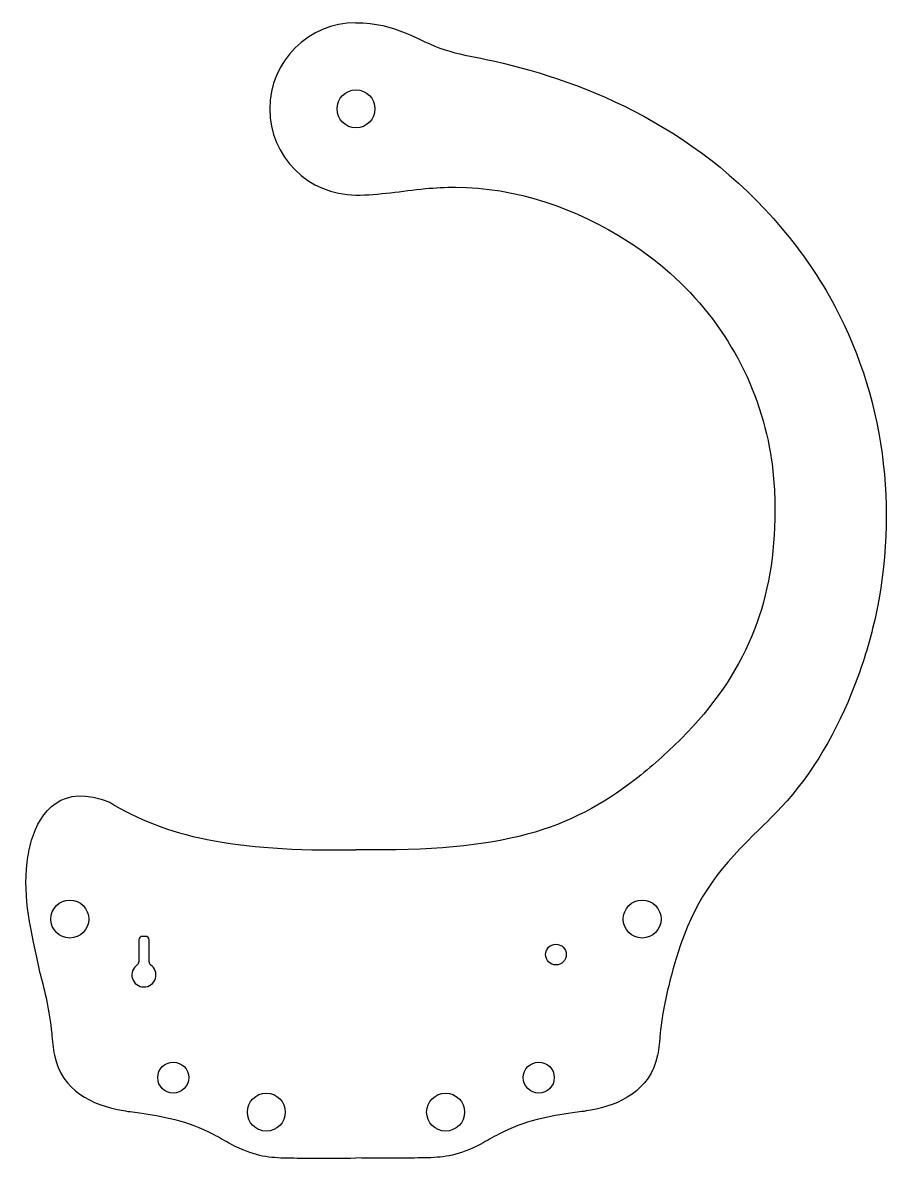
# Model space of a CAD drawing. Header units: inches. Extents: x -9.7 to 15.8, y -18.9 to 14.
import ezdxf

# ---------------------------------------------------------------- set-up
doc = ezdxf.new("R2010")
doc.units = ezdxf.units.IN
doc.header["$MEASUREMENT"] = 0

msp = doc.modelspace()

# ---------------------------------------------------------------- linework, layer by layer
at = {"color": 7, "linetype": 'Continuous', "lineweight": 25}
for p, q in [((-6.1, -12.503), (-6.2, -12.503)), ((-6.3, -12.603), (-6.3, -13.246)), ((-6, -13.246), (-6, -12.603))]:
    msp.add_line(p, q, dxfattribs=at)
for centre, radius in [((0, 11.5), 0.55), ((-8.3, -12), 0.55), ((8.3, -12), 0.55), ((5.8, -13.03), 0.3), ((-5.3, -16.6), 0.45), ((5.3, -16.6), 0.45), ((-2.6, -17.6), 0.55), ((2.6, -17.6), 0.55)]:
    msp.add_circle(centre, radius, dxfattribs=at)
for centre, radius, start, end in [((0, 11.5), 2.5, 90, 270), ((-6.2, -12.603), 0.1, 90, 180), ((-6.1, -12.603), 0.1, 0, 90), ((-6.15, -13.62), 0.35, 123.749, 56.251), ((-6.4, -13.246), 0.1, 303.749, 0), ((-5.9, -13.246), 0.1, 180, 236.251)]:
    msp.add_arc(centre, radius, start, end, dxfattribs=at)
for points, knots in [([(0, 14), (1.157, 14), (2.056, 13.243), (5.796, 12.61), (10.535, 10.819), (15.3, 3.918), (15.822, -1.072), (14.238, -6.044), (13.064, -8.108), (10.546, -10.47), (9.714, -11.639), (9.052, -13.95), (8.847, -14.9), (8.709, -16.902), (7.433, -17.485), (5.872, -17.667), (4.7, -17.885), (3.119, -18.844), (2.432, -18.926), (1.145, -18.936), (0.876, -18.94), (0, -18.93)], [0, 0, 0, 0, 0.078436, 0.113999, 0.328783, 0.376339, 0.542004, 0.571869, 0.645126, 0.665768, 0.75765, 0.772446, 0.798927, 0.808307, 0.856865, 0.867428, 0.903366, 0.911935, 0.944554, 0.953768, 1, 1, 1, 1]), ([(0, 9), (0.671, 9), (1.619, 9.174), (4.309, 9.33), (6.899, 8.455), (10.503, 5.732), (12.046, 2.811), (12.274, -2.447), (11.119, -5.333), (6.697, -9.236), (4.321, -10.058), (0, -9.991)], [0, 0, 0, 0, 0.059681, 0.085122, 0.235603, 0.27739, 0.461208, 0.513041, 0.743887, 0.795469, 1, 1, 1, 1]), ([(-9.162, -13.579), (-9.426, -12.274), (-9.712, -11.256), (-9.321, -9.089), (-8.524, -8.047), (-7.143, -8.613)], [0, 0, 0, 0, 0.512651, 0.612651, 1, 1, 1, 1]), ([(-9.162, -13.579), (-9.02, -14.103), (-8.853, -14.822), (-8.709, -16.902), (-7.433, -17.485), (-5.872, -17.667), (-4.7, -17.885), (-3.119, -18.844), (-2.432, -18.926), (-1.145, -18.936), (-0.876, -18.94), (0, -18.93)], [0.7691356, 0.7691356, 0.7691356, 0.7691356, 0.7989266, 0.8083065, 0.8568655, 0.8674276, 0.9033656, 0.9119352, 0.9445542, 0.9537684, 1, 1, 1, 1])]:
    msp.add_open_spline(points, degree=3, knots=knots, dxfattribs=at)
msp.add_open_spline([(-7.143, -8.613), (-5.523, -9.599), (-3.605, -10.047), (0, -9.991)], degree=3, dxfattribs=at)

doc.saveas('drawing.dxf')
